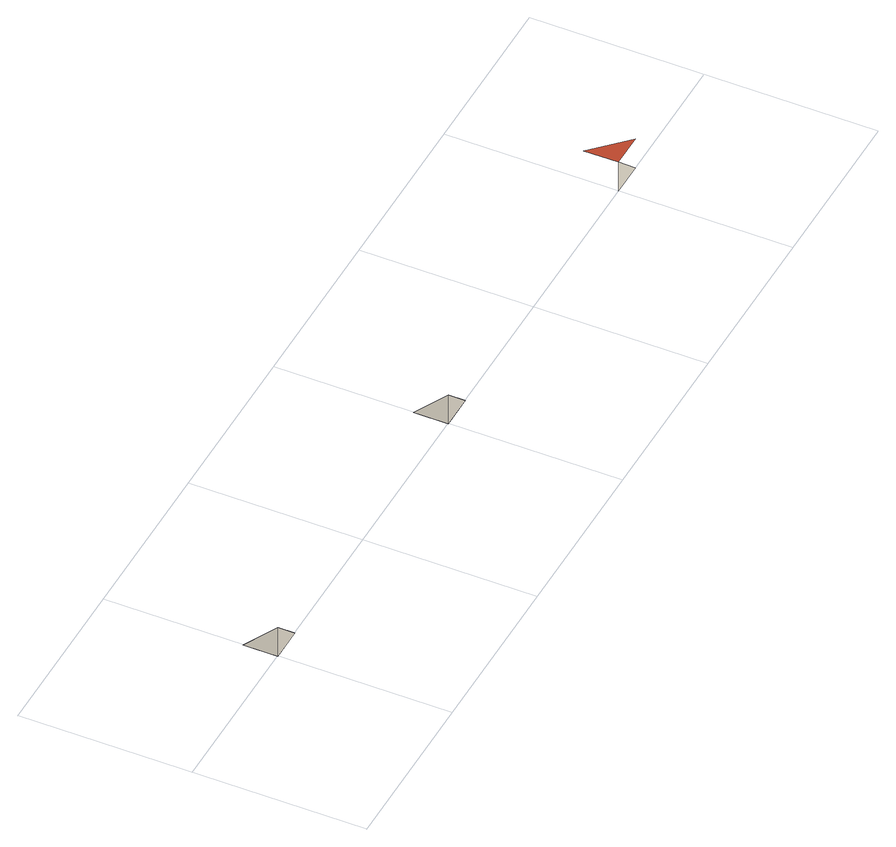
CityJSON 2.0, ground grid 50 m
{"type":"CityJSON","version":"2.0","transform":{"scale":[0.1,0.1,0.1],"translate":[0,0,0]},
"CityObjects":{
"building1":{"type":"Building","attributes":{"measuredHeight":10},"children":["building1-1","building1-2"],"geometry":[{"type":"Solid","lod":"1","boundaries":[[[[0,1,2]],[[0,3,2]],[[1,3,2]],[[1,3,0]]]]}]},
"building1-1":{"type":"BuildingPart","parents":["building1"],"geometry":[{"type":"Solid","lod":"2","boundaries":[[[[4,5,6]],[[4,7,6]],[[5,7,6]],[[5,7,4]]]]}]},
"building1-2":{"type":"BuildingPart","parents":["building1"],"geometry":[{"type":"MultiSurface","lod":"2","boundaries":[[[8,9,10]],[[11,12,9]]],"semantics":{"surfaces":[{"type":"WallSurface"},{"type":"RoofSurface"}],"values":[0,1]}}]}
},
"vertices":[
[100,0,0],[0,100,0],[0,0,0],[0,0,100],
[1100,0,0],[1000,100,0],[1000,0,0],[1000,0,100],
[2100,0,0],[2000,0,100],[2000,0,0],[2100,0,100],[2000,100,100]
]}
